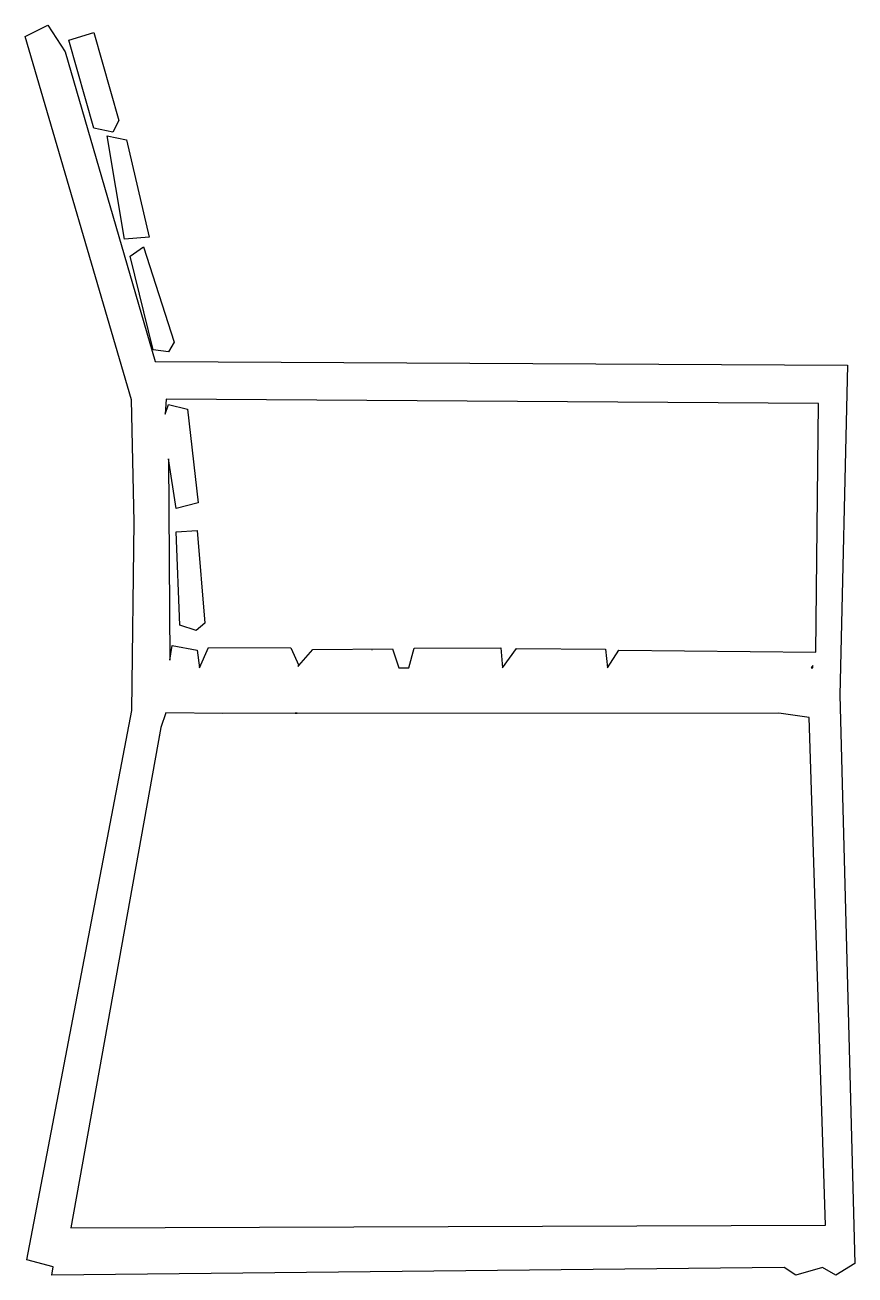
# Model space of a CAD drawing. Header units: millimetres. Extents: x -283 to 281, y 0 to 850.
import ezdxf

# ---------------------------------------------------------------- set-up
doc = ezdxf.new("R2010")
doc.units = ezdxf.units.MM
doc.layers.add('ALMOND-DRAW-PROFILE', color=7, linetype='Continuous', lineweight=25)

msp = doc.modelspace()

# ---------------------------------------------------------------- linework, layer by layer
at = {"layer": 'ALMOND-DRAW-PROFILE'}
for points in [[(233.3, 5.2), (-264.49, 0), (-263.55, 5.62), (-281.38, 10.4), (-210.13, 383.81), (-208.6, 512.08), (-210.37, 595.14), (-282.68, 842.2), (-267.09, 850), (-255.39, 831.8), (-194.3, 621.25), (276.18, 618.65), (271.07, 394.25), (281.38, 7.8), (268.39, 0), (259.29, 5.2), (241.09, 0)], [(-252.79, 839.6), (-235.89, 844.8), (-219, 785.02), (-222.9, 777.22), (-235.89, 779.82)], [(-198.2, 705.73), (-215.1, 704.43), (-226.8, 774.62), (-213.8, 772.02)], [(-202.1, 699.24), (-181.31, 634.25), (-185.21, 627.75), (-195.6, 629.05), (-211.2, 692.74)], [(-186.72, 595.62), (-187.39, 585.39), (-185.21, 592.01), (-172.21, 588.76), (-165.06, 525.08), (-180.01, 521.18), (-185.21, 554.93), (-184.25, 418.14), (-182.61, 428.08), (-165.71, 424.95), (-164.11, 412.97), (-157.91, 426.78), (-102.03, 426.44), (-96.54, 414.53), (-87.08, 425.27), (-32.98, 425.77), (-28.61, 412.83), (-21.78, 412.82), (-18.11, 426.21), (40.78, 426.44), (41.86, 412.78), (51.34, 426.09), (111.77, 425.55), (113.19, 412.8), (120.87, 424.85), (254.81, 423.56), (256.69, 592.66)], [(-180.01, 505.26), (-165.71, 506.23), (-160.51, 443.28), (-166.36, 438.24), (-177.41, 441.81)], [(-46.98, 425.11), (-46.91, 425.1), (-46.8, 425.11)], [(-96.8, 414.01), (-96.82, 414.35), (-97.32, 414.03)], [(252.79, 414.52), (251.71, 412.96), (252.79, 412.96)], [(-148.17, 381.79), (-186.94, 382.36), (-190.41, 372.36), (-251.49, 32.06), (261.24, 33.79), (250.19, 379.19), (229.63, 382.08)], [(-98.05, 382.02), (-99.15, 382.01), (-97.78, 382.01)], [(-191.75, 366.57), (-191.74, 366.58), (-191.71, 366.73)]]:
    msp.add_lwpolyline(points, close=True, dxfattribs=at)

doc.saveas('drawing.dxf')
